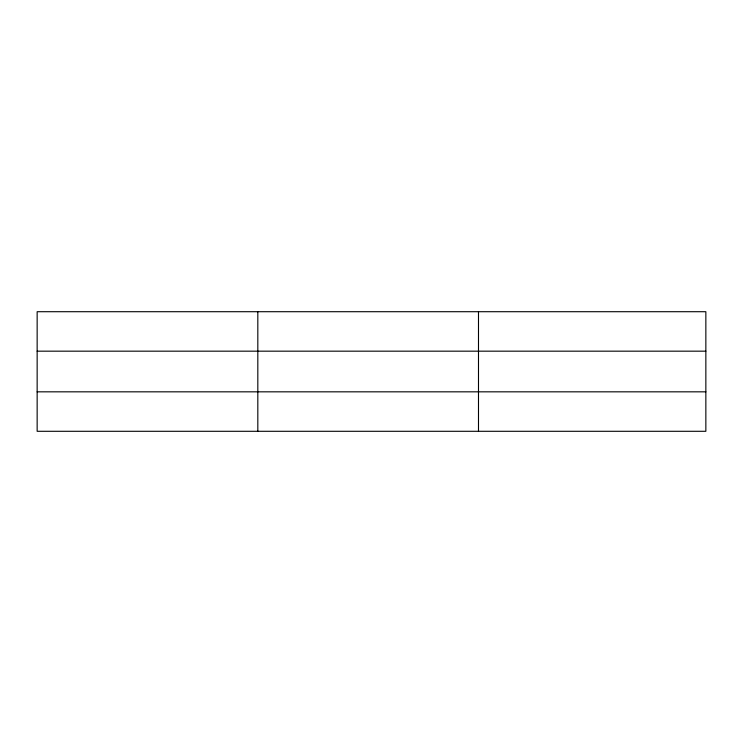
<?xml version="1.0" encoding="UTF-8"?>
<svg xmlns="http://www.w3.org/2000/svg" width="743" height="743" viewBox="0 0 743 743"><rect width="100%" height="100%" fill="white"/><g stroke="black" fill="none" stroke-linecap="round" stroke-linejoin="round"><path stroke-width="1.11" d="M257.821 311.707L257.821 431.293M478.492 311.707L478.492 431.293M705.85 391.83L705.85 431.293L37.15 431.293L37.15 311.707L705.85 311.707L705.85 391.83L37.15 391.83M37.15 351.17L705.85 351.17"/></g></svg>
